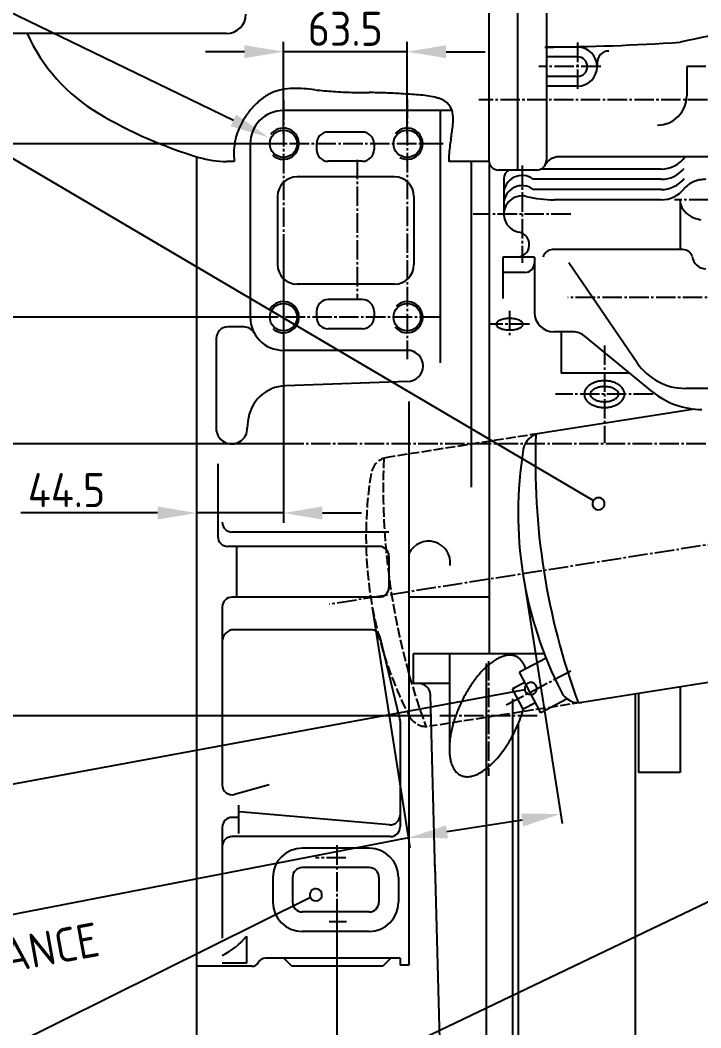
# Model space of a CAD drawing. Extents: x 332 to 10230, y 47 to 4650.
# Drawn here: x 682 to 1031, y 3440 to 3957 of the extents above; entities that cross this region are included whole.
import ezdxf

# ---------------------------------------------------------------- set-up
doc = ezdxf.new("R2010")
doc.units = 0
doc.linetypes.add('GEN3', pattern=[6.25, 5, -1.25])
doc.linetypes.add('GEN7', pattern=[13.75, 10, -1.25, 1.25, -1.25])
doc.layers.get('0').update_dxf_attribs({"linetype": 'CONTINUOUS'})
doc.layers.get('DEFPOINTS').update_dxf_attribs({"linetype": 'CONTINUOUS'})
for name, color, linetype in [('5', 3, 'CONTINUOUS'), ('6', 2, 'CONTINUOUS'), ('LV-0', 7, 'CONTINUOUS'), ('LV-3', 6, 'GEN3'), ('LV-4', 3, 'CONTINUOUS'), ('LV-7', 4, 'GEN7')]:
    doc.layers.add(name, color=color, linetype=linetype)
doc.styles.get("Standard").update_dxf_attribs({"font": 'geniso.shx'})
doc.dimstyles.new('GEN-ISO', dxfattribs={"dimtxt": 3.5, "dimasz": 4, "dimexe": 1, "dimexo": 1, "dimgap": 0.6, "dimtad": 1, "dimtxsty": 'STANDARD', "dimcen": 0, "dimclrd": 256, "dimclre": 256, "dimclrt": 2, "dimazin": 3, "dimtp": 0.1, "dimtm": 0.1, "dimtfac": 0.71, "dimtdec": 3, "dimtmove": 0, "dimatfit": 3, "dimtzin": 0})
doc.dimstyles.new('GEN-ISO$3', dxfattribs={"dimtxt": 3.5, "dimasz": 4, "dimexe": 1, "dimexo": 1, "dimgap": 0.6, "dimtad": 1, "dimtoh": 1, "dimtxsty": 'STANDARD', "dimcen": 0, "dimclrd": 256, "dimclre": 256, "dimclrt": 2, "dimazin": 3, "dimtp": 0.1, "dimtm": 0.1, "dimtfac": 0.71, "dimtdec": 3, "dimtofl": 0, "dimtmove": 0, "dimatfit": 3, "dimtzin": 0})

# ---------------------------------------------------------------- blocks, each defined once
blk = doc.blocks.new('*D90')
at = {"linetype": 'BYBLOCK'}
for p, q in [((844.104601, 3501.268215), (844.104601, 3170.189546)), ((772.104601, 3466.121217), (772.104601, 3170.189546)), ((792.104601, 3175.189546), (824.104601, 3175.189546))]:
    blk.add_line(p, q, dxfattribs=at)
for points in [[(792.104601, 3178.522879), (792.104601, 3171.856213), (772.104601, 3175.189546)], [(824.104601, 3178.522879), (824.104601, 3171.856213), (844.104601, 3175.189546)]]:
    blk.add_solid(points, dxfattribs=at)
at = {"layer": 'DEFPOINTS', "color": 0, "linetype": 'BYBLOCK'}
for p in [(844.104601, 3506.268215), (772.104601, 3471.121217), (844.104601, 3175.189546)]:
    blk.add_point(p, dxfattribs=at)
at = {"color": 2, "linetype": 'BYBLOCK', "insert": (808.104601, 3186.941268), "char_height": 17.5, "attachment_point": 5}
blk.add_mtext('72', dxfattribs=at)
blk = doc.blocks.new('*D91')
at = {"linetype": 'BYBLOCK'}
for p, q in [((920.643518, 3626.495217), (920.643518, 3118.343346)), ((772.104601, 3466.121217), (772.104601, 3118.343346)), ((900.643518, 3123.343346), (792.104601, 3123.343346))]:
    blk.add_line(p, q, dxfattribs=at)
for points in [[(792.104601, 3126.67668), (792.104601, 3120.010013), (772.104601, 3123.343346)], [(900.643518, 3126.67668), (900.643518, 3120.010013), (920.643518, 3123.343346)]]:
    blk.add_solid(points, dxfattribs=at)
at = {"layer": 'DEFPOINTS', "color": 0, "linetype": 'BYBLOCK'}
for p in [(920.643518, 3631.495217), (772.104601, 3471.121217), (772.104601, 3123.343346)]:
    blk.add_point(p, dxfattribs=at)
at = {"color": 2, "linetype": 'BYBLOCK', "insert": (846.263616, 3135.093346), "char_height": 17.5, "attachment_point": 5}
blk.add_mtext('148.5', dxfattribs=at)
blk = doc.blocks.new('*D92')
at = {"linetype": 'BYBLOCK'}
for p, q in [((934.088601, 3608.398217), (934.088601, 3068.348794)), ((772.104601, 3475.306139), (772.104601, 3068.348794)), ((914.088601, 3073.348794), (792.104601, 3073.348794))]:
    blk.add_line(p, q, dxfattribs=at)
for points in [[(792.104601, 3076.682127), (792.104601, 3070.01546), (772.104601, 3073.348794)], [(914.088601, 3076.682127), (914.088601, 3070.01546), (934.088601, 3073.348794)]]:
    blk.add_solid(points, dxfattribs=at)
at = {"layer": 'DEFPOINTS', "color": 0, "linetype": 'BYBLOCK'}
for p in [(934.088601, 3613.398217), (772.104601, 3480.306139), (772.104601, 3073.348794)]:
    blk.add_point(p, dxfattribs=at)
at = {"color": 2, "linetype": 'BYBLOCK', "insert": (857.380188, 3085.098794), "char_height": 17.5, "attachment_point": 5}
blk.add_mtext('ca. 163', dxfattribs=at)
blk = doc.blocks.new('*D93')
at = {"linetype": 'BYBLOCK'}
for p, q in [((1372.343572, 3517.653608), (1372.343572, 3018.354222)), ((772.104601, 3466.121217), (772.104601, 3018.354222)), ((1352.343572, 3023.354222), (792.104601, 3023.354222))]:
    blk.add_line(p, q, dxfattribs=at)
for points in [[(792.104601, 3026.687556), (792.104601, 3020.020889), (772.104601, 3023.354222)], [(1352.343572, 3026.687556), (1352.343572, 3020.020889), (1372.343572, 3023.354222)]]:
    blk.add_solid(points, dxfattribs=at)
at = {"layer": 'DEFPOINTS', "color": 0, "linetype": 'BYBLOCK'}
for p in [(1372.343572, 3522.653608), (772.104601, 3471.121217), (772.104601, 3023.354222)]:
    blk.add_point(p, dxfattribs=at)
at = {"color": 2, "linetype": 'BYBLOCK', "insert": (1070.44738, 3035.104222), "char_height": 17.5, "attachment_point": 5}
blk.add_mtext('ca. 615', dxfattribs=at)
blk = doc.blocks.new('*D94')
at = {"linetype": 'BYBLOCK'}
for p, q in [((1740.260601, 4007.154217), (1740.260601, 2966.508023)), ((772.104601, 3466.121217), (772.104601, 2966.508023)), ((792.104601, 2971.508023), (1720.260601, 2971.508023))]:
    blk.add_line(p, q, dxfattribs=at)
for points in [[(792.104601, 2974.841356), (792.104601, 2968.174689), (772.104601, 2971.508023)], [(1720.260601, 2974.841356), (1720.260601, 2968.174689), (1740.260601, 2971.508023)]]:
    blk.add_solid(points, dxfattribs=at)
at = {"layer": 'DEFPOINTS', "color": 0, "linetype": 'BYBLOCK'}
for p in [(1740.260601, 4012.154217), (772.104601, 3471.121217), (1740.260601, 2971.508023)]:
    blk.add_point(p, dxfattribs=at)
at = {"color": 2, "linetype": 'BYBLOCK', "insert": (1255.723187, 2983.259745), "char_height": 17.5, "attachment_point": 5}
blk.add_mtext('968.2', dxfattribs=at)
blk = doc.blocks.new('*D95')
at = {"linetype": 'BYBLOCK'}
for p, q in [((1794.604601, 3764.779217), (1794.604601, 2918.365117)), ((772.104601, 3466.121217), (772.104601, 2918.365117)), ((1774.604601, 2923.365117), (792.104601, 2923.365117))]:
    blk.add_line(p, q, dxfattribs=at)
for points in [[(792.104601, 2926.69845), (792.104601, 2920.031783), (772.104601, 2923.365117)], [(1774.604601, 2926.69845), (1774.604601, 2920.031783), (1794.604601, 2923.365117)]]:
    blk.add_solid(points, dxfattribs=at)
at = {"layer": 'DEFPOINTS', "color": 0, "linetype": 'BYBLOCK'}
for p in [(1794.604601, 3769.779217), (772.104601, 3471.121217), (772.104601, 2923.365117)]:
    blk.add_point(p, dxfattribs=at)
at = {"color": 2, "linetype": 'BYBLOCK', "insert": (1272.398, 2935.115117), "char_height": 17.5, "attachment_point": 5}
blk.add_mtext('1022.5', dxfattribs=at)
blk = doc.blocks.new('*D96')
at = {"linetype": 'BYBLOCK'}
for p, q in [((1901.604476, 3771.904096), (1901.604476, 2868.370564)), ((772.104601, 3466.121217), (772.104601, 2868.370564)), ((792.104601, 2873.370564), (1881.604476, 2873.370564))]:
    blk.add_line(p, q, dxfattribs=at)
for points in [[(792.104601, 2876.703897), (792.104601, 2870.03723), (772.104601, 2873.370564)], [(1881.604476, 2876.703897), (1881.604476, 2870.03723), (1901.604476, 2873.370564)]]:
    blk.add_solid(points, dxfattribs=at)
at = {"layer": 'DEFPOINTS', "color": 0, "linetype": 'BYBLOCK'}
for p in [(1901.604476, 3776.904096), (772.104601, 3471.121217), (1901.604476, 2873.370564)]:
    blk.add_point(p, dxfattribs=at)
at = {"color": 2, "linetype": 'BYBLOCK', "insert": (1335.391787, 2885.120564), "char_height": 17.5, "attachment_point": 5}
blk.add_mtext('1129.5', dxfattribs=at)
blk = doc.blocks.new('*D97')
at = {"linetype": 'BYBLOCK'}
for p, q in [((1936.604601, 3637.716217), (1936.604601, 2818.375992)), ((772.104601, 3466.121217), (772.104601, 2818.375992)), ((792.104601, 2823.375992), (1916.604601, 2823.375992))]:
    blk.add_line(p, q, dxfattribs=at)
for points in [[(792.104601, 2826.709326), (792.104601, 2820.042659), (772.104601, 2823.375992)], [(1916.604601, 2826.709326), (1916.604601, 2820.042659), (1936.604601, 2823.375992)]]:
    blk.add_solid(points, dxfattribs=at)
at = {"layer": 'DEFPOINTS', "color": 0, "linetype": 'BYBLOCK'}
for p in [(1936.604601, 3642.716217), (772.104601, 3471.121217), (1936.604601, 2823.375992)]:
    blk.add_point(p, dxfattribs=at)
at = {"color": 2, "linetype": 'BYBLOCK', "insert": (1346.508329, 2835.125992), "char_height": 17.5, "attachment_point": 5}
blk.add_mtext('1164.5', dxfattribs=at)
blk = doc.blocks.new('*D98')
at = {"linetype": 'BYBLOCK'}
for p, q in [((2010.604907, 3771.835106), (2010.604907, 2768.38144)), ((772.104601, 3466.121217), (772.104601, 2768.38144)), ((792.104601, 2773.38144), (1990.604907, 2773.38144))]:
    blk.add_line(p, q, dxfattribs=at)
for points in [[(792.104601, 2776.714773), (792.104601, 2770.048106), (772.104601, 2773.38144)], [(1990.604907, 2776.714773), (1990.604907, 2770.048106), (2010.604907, 2773.38144)]]:
    blk.add_solid(points, dxfattribs=at)
at = {"layer": 'DEFPOINTS', "color": 0, "linetype": 'BYBLOCK'}
for p in [(2010.604907, 3776.835106), (772.104601, 3471.121217), (2010.604907, 2773.38144)]:
    blk.add_point(p, dxfattribs=at)
at = {"color": 2, "linetype": 'BYBLOCK', "insert": (1374.299714, 2785.13144), "char_height": 17.5, "attachment_point": 5}
blk.add_mtext('1238.5', dxfattribs=at)
blk = doc.blocks.new('*D100')
at = {"linetype": 'BYBLOCK'}
for p, q in [((618.616273, 3988.468345), (566.616273, 3988.468345)), ((790.954223, 3905.090064), (618.616273, 3988.468345))]:
    blk.add_line(p, q, dxfattribs=at)
blk.add_solid([(792.405936, 3908.09067), (789.502509, 3902.089458), (808.95786, 3896.379781)], dxfattribs=at)
at = {"layer": 'DEFPOINTS', "color": 0, "linetype": 'BYBLOCK'}
for p in [(808.95786, 3896.379781), (823.180468, 3889.498786)]:
    blk.add_point(p, dxfattribs=at)
at = {"color": 2, "linetype": 'BYBLOCK', "insert": (591.116273, 4000.218345), "char_height": 17.5, "attachment_point": 5}
blk.add_mtext('M15.8', dxfattribs=at)
blk = doc.blocks.new('*D101')
at = {"linetype": 'BYBLOCK'}
for p, q in [((-2306.82446, 1966.130795), (-2306.82446, 2013.348285)), ((-2243.32446, 1966.130795), (-2243.32446, 2013.348285)), ((-2326.82446, 2008.348285), (-2346.82446, 2008.348285)), ((-2243.32446, 2008.348285), (-2306.82446, 2008.348285)), ((-2223.32446, 2008.348285), (-2203.32446, 2008.348285))]:
    blk.add_line(p, q, dxfattribs=at)
for points in [[(-2326.82446, 2011.681619), (-2326.82446, 2005.014952), (-2306.82446, 2008.348285)], [(-2223.32446, 2011.681619), (-2223.32446, 2005.014952), (-2243.32446, 2008.348285)]]:
    blk.add_solid(points, dxfattribs=at)
at = {"layer": 'DEFPOINTS', "color": 0, "linetype": 'BYBLOCK'}
for p in [(-2306.82446, 2008.348285), (-2306.82446, 1961.130795), (-2243.32446, 1961.130795)]:
    blk.add_point(p, dxfattribs=at)
at = {"color": 2, "linetype": 'BYBLOCK', "insert": (-2275.07446, 2020.098285), "char_height": 17.5, "attachment_point": 5}
blk.add_mtext('63.5', dxfattribs=at)
blk = doc.blocks.new('*D102')
at = {"linetype": 'BYBLOCK'}
for p, q in [((772.104601, 3847.32645), (772.104601, 3698.676977)), ((816.604601, 3836.764974), (816.604601, 3698.676977)), ((752.104601, 3703.676977), (681.864609, 3703.676977)), ((816.604601, 3703.676977), (772.104601, 3703.676977)), ((836.604601, 3703.676977), (856.604601, 3703.676977))]:
    blk.add_line(p, q, dxfattribs=at)
for points in [[(752.104601, 3707.010311), (752.104601, 3700.343644), (772.104601, 3703.676977)], [(836.604601, 3707.010311), (836.604601, 3700.343644), (816.604601, 3703.676977)]]:
    blk.add_solid(points, dxfattribs=at)
at = {"layer": 'DEFPOINTS', "color": 0, "linetype": 'BYBLOCK'}
for p in [(772.104601, 3852.32645), (816.604601, 3841.764974), (772.104601, 3703.676977)]:
    blk.add_point(p, dxfattribs=at)
at = {"color": 2, "linetype": 'BYBLOCK', "insert": (705.352046, 3715.426977), "char_height": 17.5, "attachment_point": 5}
blk.add_mtext('44.5', dxfattribs=at)
blk = doc.blocks.new('*D103')
at = {"linetype": 'BYBLOCK'}
for p, q in [((599.903631, 3824.121217), (599.903631, 3844.121217)), ((811.604601, 3804.121217), (594.903631, 3804.121217)), ((599.903631, 3804.121217), (599.903631, 3739.121217)), ((821.123172, 3739.121217), (594.903631, 3739.121217)), ((599.903631, 3719.121217), (599.903631, 3699.121217))]:
    blk.add_line(p, q, dxfattribs=at)
for points in [[(596.570297, 3824.121217), (603.236964, 3824.121217), (599.903631, 3804.121217)], [(596.570297, 3719.121217), (603.236964, 3719.121217), (599.903631, 3739.121217)]]:
    blk.add_solid(points, dxfattribs=at)
at = {"layer": 'DEFPOINTS', "color": 0, "linetype": 'BYBLOCK'}
for p in [(816.604601, 3804.121217), (599.903631, 3739.121217), (826.123172, 3739.121217)]:
    blk.add_point(p, dxfattribs=at)
at = {"color": 2, "linetype": 'BYBLOCK', "insert": (588.153631, 3771.621217), "char_height": 17.5, "attachment_point": 5, "rotation": 90}
blk.add_mtext('65', dxfattribs=at)
blk = doc.blocks.new('*D104')
at = {"linetype": 'BYBLOCK'}
for p, q in [((811.604601, 3893.121217), (539.668732, 3893.121217)), ((544.668732, 3824.121217), (544.668732, 3873.121217)), ((811.604601, 3804.121217), (539.668732, 3804.121217))]:
    blk.add_line(p, q, dxfattribs=at)
for points in [[(541.335399, 3873.121217), (548.002066, 3873.121217), (544.668732, 3893.121217)], [(541.335399, 3824.121217), (548.002066, 3824.121217), (544.668732, 3804.121217)]]:
    blk.add_solid(points, dxfattribs=at)
at = {"layer": 'DEFPOINTS', "color": 0, "linetype": 'BYBLOCK'}
for p in [(544.668732, 3893.121217), (816.604601, 3893.121217), (816.604601, 3804.121217)]:
    blk.add_point(p, dxfattribs=at)
at = {"color": 2, "linetype": 'BYBLOCK', "insert": (532.918732, 3848.621217), "char_height": 17.5, "attachment_point": 5, "rotation": 90}
blk.add_mtext('89', dxfattribs=at)
blk = doc.blocks.new('*D105')
at = {"linetype": 'BYBLOCK'}
for p, q in [((824.182065, 3739.121217), (594.903631, 3739.121217)), ((599.903631, 3619.554217), (599.903631, 3719.121217)), ((891.829601, 3599.554217), (594.903631, 3599.554217))]:
    blk.add_line(p, q, dxfattribs=at)
for points in [[(596.570297, 3719.121217), (603.236964, 3719.121217), (599.903631, 3739.121217)], [(596.570297, 3619.554217), (603.236964, 3619.554217), (599.903631, 3599.554217)]]:
    blk.add_solid(points, dxfattribs=at)
at = {"layer": 'DEFPOINTS', "color": 0, "linetype": 'BYBLOCK'}
for p in [(599.903631, 3739.121217), (829.182065, 3739.121217), (896.829601, 3599.554217)]:
    blk.add_point(p, dxfattribs=at)
at = {"color": 2, "linetype": 'BYBLOCK', "insert": (588.153631, 3669.337717), "char_height": 17.5, "attachment_point": 5, "rotation": 90}
blk.add_mtext('ca. 138', dxfattribs=at)

msp = doc.modelspace()

# ---------------------------------------------------------------- linework, layer by layer
at = {"layer": '5'}
for p, q in [((940.265583, 3667.50749), (959.627345, 3544.334042)), ((862.194593, 3655.235431), (881.556354, 3532.061982)), ((772.104601, 3592.259363), (772.104601, 2205.608073)), ((939.093527, 3546.167706), (900.537329, 3540.107017)), ((880.779933, 3537.001332), (419.177022, 3447.479707))]:
    msp.add_line(p, q, dxfattribs=at)
for points in [[(975.609201, 3709.999089, 1), (980.993063, 3706.824735, 1), (975.609201, 3709.999089), (445.122688, 4022.776787), (364.622688, 4022.776787)], [(1284.401526, 3623.790963, 1), (1290.038606, 3626.490191, 1), (1284.401526, 3623.790963), (444.215093, 3221.480806), (357.679559, 3221.480806)], [(940.471569, 3613.021147, 1), (946.617829, 3614.155163, 1), (940.471569, 3613.021147), (447.141437, 3521.999271), (360.605903, 3521.999271)], [(830.495335, 3506.364041, 1), (836.093561, 3509.142955, 1), (830.495335, 3506.364041), (444.725188, 3314.870847), (352.704027, 3314.870847)]]:
    msp.add_lwpolyline(points, format="xyb", dxfattribs=at)
for points in [[(938.575913, 3549.460605), (939.611141, 3542.874806), (958.850923, 3549.273391)], [(900.019715, 3543.399917), (901.054943, 3536.814118), (880.779933, 3537.001332)]]:
    msp.add_solid(points, dxfattribs=at)
at = {"layer": 'DEFPOINTS', "color": 0, "linetype": 'BYBLOCK'}
for p in [(939.489162, 3672.446839), (861.418171, 3660.17478), (958.850923, 3549.273391), (772.104601, 3497.259363)]:
    msp.add_point(p, dxfattribs=at)
at = {"layer": 'LV-0'}
for p, q in [((936.777601, 4025.948217), (936.777601, 3879.636217)), ((921.998601, 4020.948217), (921.998601, 3884.035217)), ((951.556601, 3963.577217), (951.556601, 3884.636217)), ((787.362601, 3949.590217), (672.604601, 3949.590217)), ((967.556601, 3942.684217), (951.556601, 3942.684217)), ((967.556601, 3937.684217), (951.556601, 3937.684217)), ((977.556601, 3934.684217), (977.556601, 3932.684217)), ((1033.401601, 3932.684217), (1023.616601, 3932.684217)), ((1023.616601, 3932.684217), (1023.616601, 3917.687217)), ((967.556601, 3927.684217), (951.556601, 3927.684217)), ((967.556601, 3922.684217), (951.556601, 3922.684217)), ((903.086601, 3910.121217), (816.604601, 3910.121217)), ((897.104601, 3910.121217), (897.104601, 3780.719217)), ((857.104601, 3899.121217), (839.604601, 3899.121217)), ((799.604601, 3893.121217), (799.604601, 3804.121217)), ((833.604601, 3893.121217), (833.604601, 3890.121217)), ((863.104601, 3893.121217), (863.104601, 3890.121217)), ((772.104601, 3886.479217), (772.104601, 3471.121217)), ((791.428601, 3884.035217), (787.584601, 3884.035217)), ((857.104601, 3884.121217), (839.604601, 3884.121217)), ((921.998601, 3884.035217), (901.527601, 3884.035217)), ((912.984601, 3884.035217), (912.984601, 3716.982217)), ((922.142601, 3882.992217), (922.142601, 3631.495217)), ((1120.327601, 3886.415217), (957.971601, 3886.415217)), ((946.556601, 3879.636217), (926.998601, 3879.636217)), ((1010.458601, 3880.105217), (948.670601, 3880.105217)), ((873.604601, 3876.121217), (823.604601, 3876.121217)), ((929.678601, 3875.105217), (929.678601, 3857.013217)), ((1010.458601, 3874.864217), (944.777601, 3874.864217)), ((1010.458601, 3869.623217), (944.777601, 3869.623217)), ((813.604601, 3866.121217), (813.604601, 3831.121217)), ((883.604601, 3866.121217), (883.604601, 3831.121217)), ((1010.458601, 3864.383217), (955.472601, 3864.383217)), ((1020.096601, 3864.383217), (1020.096601, 3838.833217)), ((1021.593601, 3838.833217), (954.748601, 3838.833217)), ((945.413601, 3834.903217), (929.199601, 3834.903217)), ((929.199601, 3834.903217), (929.199601, 3813.775217)), ((945.413601, 3834.903217), (945.413601, 3806.579217)), ((998.124601, 3780.671217), (963.101601, 3831.955217)), ((940.413601, 3827.041217), (929.199601, 3827.041217)), ((873.604601, 3821.121217), (823.604601, 3821.121217)), ((857.104601, 3813.121217), (839.604601, 3813.121217)), ((833.604601, 3807.121217), (833.604601, 3804.121217)), ((863.104601, 3807.121217), (863.104601, 3804.121217)), ((796.405601, 3799.121217), (788.104601, 3799.121217)), ((857.104601, 3798.121217), (839.604601, 3798.121217)), ((965.125601, 3796.579217), (955.413601, 3796.579217)), ((959.170601, 3796.579217), (959.170601, 3775.451217)), ((782.104601, 3793.121217), (782.104601, 3747.121217)), ((1005.913601, 3765.916217), (971.486601, 3794.295217)), ((880.286601, 3787.121217), (816.604601, 3787.121217)), ((994.345601, 3775.451217), (959.170601, 3775.451217)), ((880.286601, 3771.121217), (817.642601, 3768.933217)), ((975.920601, 3767.182217), (975.398601, 3766.834217)), ((976.523601, 3767.507217), (975.920601, 3767.182217)), ((977.199601, 3767.799217), (976.523601, 3767.507217)), ((1203.276601, 3767.590217), (1022.898601, 3767.590217)), ((881.048601, 3760.929217), (881.048601, 3519.454217)), ((985.362601, 3761.485217), (986.037601, 3761.777217)), ((986.037601, 3761.777217), (986.640601, 3762.102217)), ((986.640601, 3762.102217), (987.163601, 3762.450217)), ((1027.488601, 3756.968217), (947.980601, 3744.470217)), ((798.416601, 3750.689217), (798.104601, 3747.121217)), ((783.008601, 3728.822217), (783.008601, 3691.519217)), ((870.730601, 3693.889217), (790.242601, 3693.889217)), ((865.730601, 3686.519217), (788.008601, 3686.519217)), ((792.608601, 3686.519217), (792.608601, 3660.478217)), ((870.730601, 3681.519217), (870.730601, 3665.478217)), ((865.730601, 3660.478217), (790.242601, 3660.478217)), ((922.142601, 3660.479217), (881.048601, 3660.479217)), ((785.242601, 3655.478217), (785.242601, 3564.118217)), ((861.373601, 3643.780217), (791.242601, 3643.780217)), ((876.368601, 3598.064217), (866.233601, 3639.956217)), ((950.433601, 3631.495217), (883.210601, 3631.495217)), ((883.210601, 3631.495217), (883.210601, 3616.177217)), ((901.754601, 3631.495217), (901.754601, 3582.593217)), ((1128.662601, 3631.495217), (969.667601, 3606.502217)), ((951.357601, 3629.133217), (937.687601, 3621.938217)), ((948.644601, 3601.121217), (937.687601, 3621.938217)), ((901.754601, 3616.177217), (883.211601, 3616.177217)), ((940.426601, 3616.734217), (934.088601, 3613.398217)), ((1020.110601, 3614.431217), (1020.110601, 3570.544217)), ((894.510601, 3519.163217), (892.071601, 3610.338217)), ((939.566601, 3602.989217), (934.088601, 3613.398217)), ((998.729601, 3611.071217), (998.729601, 3570.544217)), ((945.904601, 3606.325217), (939.566601, 3602.989217)), ((962.249601, 3608.282217), (948.644601, 3601.121217)), ((876.509601, 3596.888217), (876.509601, 3542.646217)), ((1020.110601, 3570.544217), (998.729601, 3570.544217)), ((809.314601, 3564.177217), (791.568601, 3559.297217)), ((793.591601, 3553.859217), (793.591601, 3539.165217)), ((793.591601, 3547.472217), (790.242601, 3547.472217)), ((871.075601, 3543.725217), (794.082601, 3550.420217)), ((785.242601, 3542.472217), (785.242601, 3485.515217)), ((871.509601, 3537.646217), (790.242601, 3537.646217)), ((860.643601, 3531.750217), (826.279601, 3531.750217)), ((860.643601, 3521.750217), (826.279601, 3521.750217)), ((881.048601, 3520.867217), (881.048601, 3471.778217)), ((898.231601, 3380.100217), (894.403601, 3523.162217)), ((811.279601, 3516.750217), (811.279601, 3504.004217)), ((821.279601, 3516.750217), (821.279601, 3504.004217)), ((865.643601, 3516.750217), (865.643601, 3504.004217)), ((875.643601, 3516.750217), (875.643601, 3504.004217)), ((860.643601, 3499.004217), (826.279601, 3499.004217)), ((797.688601, 3486.520217), (797.688601, 3472.735217)), ((860.643601, 3489.004217), (826.279601, 3489.004217)), ((876.509601, 3475.288217), (807.411601, 3475.288217)), ((821.002601, 3471.121217), (816.834601, 3475.288217)), ((871.722601, 3475.288217), (867.555601, 3471.121217)), ((876.509601, 3475.288217), (876.509601, 3471.778217)), ((800.389601, 3471.121217), (772.104601, 3471.121217)), ((797.688601, 3472.735217), (785.242601, 3472.735217)), ((867.555601, 3471.121217), (821.002601, 3471.121217)), ((881.048601, 3471.778217), (876.509601, 3471.778217))]:
    msp.add_line(p, q, dxfattribs=at)
for centre in [(816.604601, 3893.121217), (880.104601, 3893.121217), (816.604601, 3804.121217), (880.104601, 3804.121217)]:
    msp.add_circle(centre, 7, dxfattribs=at)
for centre, radius, start, end in [((787.362601, 3959.590217), 10, 270, 0), ((1094.583601, 3632.840217), 321.084, 92.618, 103.401), ((768.604601, 3987.453217), 91.64, 204.405, 239.376), ((942.303601, 5140.605217), 1197.957, 270.406, 273.727), ((967.556601, 3932.684217), 10, 270, 90), ((983.556601, 3934.684217), 6, 90, 180), ((967.556601, 3932.684217), 5, 270, 90), ((1008.616601, 3917.687217), 15, 270, 0), ((839.176601, 4106.669217), 230.179, 239.376, 253.361), ((816.604601, 3893.121217), 17, 90, 180), ((839.604601, 3893.121217), 6, 90, 180), ((857.104601, 3893.121217), 6, 0, 90), ((839.604601, 3890.121217), 6, 180, 270), ((857.104601, 3890.121217), 6, 270, 0), ((787.584601, 3934.035217), 50, 253.361, 270), ((926.998601, 3884.636217), 5, 180, 270), ((946.556601, 3884.636217), 5, 270, 0), ((957.971601, 3878.415217), 8, 90, 151.412), ((1010.458601, 3895.105217), 15, 270, 324.598), ((934.678601, 3875.105217), 5, 115.018, 180), ((1010.458601, 3889.864217), 15, 270, 321.257), ((823.604601, 3866.121217), 10, 90, 180), ((873.604601, 3866.121217), 10, 0, 90), ((939.026601, 3867.494217), 9.348, 52.035, 180), ((1010.458601, 3884.623217), 15, 270, 321.257), ((1032.383144, 3861.027432), 13.658178, 113.369042, 126.41836), ((1033.158158, 3859.219733), 15.625001, 101.441752, 113.34855), ((1033.354976, 3858.235479), 16.628738, 89.984064, 101.433685), ((939.026601, 3862.253217), 9.348, 52.035, 180), ((1010.458601, 3879.383217), 15, 270, 321.257), ((1031.086577, 3862.774948), 11.482205, 126.388955, 141.036698), ((939.026601, 3857.013217), 9.348, 76.282, 260.052), ((955.472601, 3924.383217), 60, 256.282, 270), ((1028.700546, 3864.416084), 8.604008, 180.218869, 208.041715), ((1029.935581, 3865.020587), 9.978353, 207.771437, 220.363821), ((1031.078251, 3865.998579), 11.482395, 220.389478, 231.839099), ((1032.061061, 3867.224438), 13.053521, 231.77177, 242.306767), ((1032.893342, 3868.812892), 14.846807, 242.311678, 251.931715), ((1033.252141, 3869.931577), 16.02161, 251.952652, 261.115092), ((936.288601, 3841.403217), 6.5, 270, 80.052), ((954.748601, 3833.833217), 5, 90, 167.651), ((1021.593601, 3833.833217), 5, 15.742, 90), ((823.604601, 3831.121217), 10, 180, 270), ((873.604601, 3831.121217), 10, 270, 0), ((940.413601, 3832.041217), 5, 270, 0), ((1033.362601, 3835.972217), 7, 186.415, 270), ((839.604601, 3807.121217), 6, 90, 180), ((857.104601, 3807.121217), 6, 0, 90), ((955.413601, 3806.579217), 10, 180, 270), ((816.604601, 3804.121217), 17, 180, 270), ((839.604601, 3804.121217), 6, 180, 270), ((857.104601, 3804.121217), 6, 270, 0), ((927.117606, 3800.518087), 1.357035, 180.374506, 205.4837), ((927.114861, 3800.502092), 1.354279, 154.589375, 179.698569), ((927.741289, 3800.190119), 2.054013, 135.248337, 154.227035), ((927.742789, 3800.830306), 2.055765, 205.841983, 224.82068), ((928.790982, 3799.163355), 3.52236, 122.130803, 135.408548), ((930.066129, 3797.165066), 5.8928, 112.90526, 122.296508), ((931.250434, 3794.381566), 8.917765, 105.851434, 112.953837), ((932.032826, 3791.662144), 11.747486, 99.942041, 105.89946), ((932.474722, 3789.302895), 14.147627, 94.784874, 100.055156), ((932.631973, 3787.460072), 15.997146, 89.983427, 94.795565), ((932.641728, 3787.448172), 16.009045, 85.206212, 90.018351), ((932.79948, 3789.302895), 14.147627, 79.944844, 85.215126), ((933.250984, 3791.662644), 11.745338, 74.146289, 80.103708), ((934.024268, 3794.37451), 8.925379, 67.063378, 74.16578), ((935.209073, 3797.166066), 5.8928, 57.703492, 67.09474), ((936.489016, 3799.160559), 3.523029, 44.690334, 57.96808), ((937.535413, 3800.189128), 2.055765, 25.841983, 44.82068), ((937.536913, 3800.829314), 2.054013, 315.248337, 334.227035), ((938.15835, 3800.500847), 1.359277, 0.352812, 25.462006), ((938.165586, 3800.516842), 1.352037, 334.567686, 359.67688), ((788.104601, 3793.121217), 6, 90, 180), ((796.405601, 3793.121217), 6, 28.572, 90), ((928.792982, 3801.854078), 3.52236, 224.591452, 237.869197), ((930.068629, 3803.858455), 5.898213, 237.730981, 247.122229), ((931.245877, 3806.644424), 8.922703, 247.112274, 254.214676), ((932.027217, 3809.356789), 11.745338, 254.146289, 260.103708), ((932.478722, 3811.716538), 14.147627, 259.944844, 265.215126), ((932.648373, 3813.570761), 16.009546, 265.163625, 269.975763), ((932.634329, 3813.558862), 15.997647, 270.026045, 274.838184), ((932.80348, 3811.716538), 14.147627, 274.784874, 280.055156), ((933.244875, 3809.347681), 11.738108, 279.952543, 285.909962), ((934.027268, 3806.645924), 8.925379, 285.83422, 292.936622), ((935.212073, 3803.854368), 5.8928, 292.90526, 302.296508), ((936.48722, 3801.856078), 3.52236, 302.130803, 315.408548), ((965.125601, 3786.579217), 10, 50.5, 90), ((880.286601, 3779.121217), 8, 270, 90), ((1022.898601, 3797.590217), 30, 214.33, 270), ((818.340601, 3748.946217), 20, 92, 175), ((978.648753, 3762.452515), 8.456288, 123.498488, 134.719486), ((979.849351, 3760.645057), 10.626157, 113.897948, 123.517985), ((980.728015, 3758.640665), 12.814667, 105.383311, 113.859219), ((981.175622, 3756.973379), 14.540961, 97.551846, 105.341072), ((981.277579, 3756.221324), 15.299893, 89.99992, 97.560219), ((981.28519, 3756.221824), 15.299395, 82.468121, 90.028421), ((981.387424, 3756.967534), 14.546718, 74.6931, 82.482326), ((981.828186, 3758.642665), 12.814667, 66.140781, 74.616689), ((982.713293, 3760.641615), 10.628525, 56.525648, 66.145685), ((983.908949, 3762.450425), 8.460257, 45.302362, 56.52336), ((975.618874, 3764.640154), 4.656274, 163.27388, 179.974623), ((975.6335, 3764.649092), 4.670904, 180.084334, 196.785077), ((976.248641, 3764.445251), 5.315491, 147.883181, 163.215535), ((977.334656, 3763.776572), 6.590819, 134.701319, 147.979064), ((975.751268, 3764.62016), 1.788803, 157.586244, 179.293494), ((975.932446, 3764.694374), 1.970535, 181.516709, 212.720542), ((976.552068, 3764.296873), 2.652381, 143.078375, 157.726117), ((977.49087, 3765.626037), 3.78572, 211.834069, 228.07881), ((978.086826, 3763.113214), 4.59047, 125.846098, 142.774793), ((980.93956, 3757.987601), 10.500243, 102.160913, 110.865683), ((981.229024, 3756.658246), 11.860745, 92.326254, 102.175061), ((981.279116, 3756.069364), 12.451202, 83.055329, 92.446577), ((981.419227, 3757.166416), 11.34526, 72.781552, 83.08784), ((982.242397, 3759.726128), 8.656642, 59.46446, 72.970607), ((983.593938, 3762.045704), 5.972095, 47.876574, 59.326195), ((985.074335, 3763.655394), 3.785283, 31.909529, 48.154271), ((986.010134, 3764.98756), 2.652381, 323.078375, 337.726117), ((986.627465, 3764.59235), 1.971766, 1.44918, 32.653013), ((986.810434, 3764.661666), 1.788273, 337.669594, 359.376844), ((985.228841, 3763.771481), 6.592853, 32.103114, 45.380859), ((986.311561, 3764.449251), 5.315491, 16.784465, 32.116819), ((986.928202, 3764.638748), 4.6704, 0.042553, 16.743297), ((986.942327, 3764.644279), 4.656274, 343.27388, 359.974623), ((1031.356601, 3796.781217), 40, 230.5, 270), ((976.250641, 3764.835183), 5.315491, 196.784465, 212.116819), ((977.33336, 3765.512953), 6.592853, 212.103114, 225.380859), ((978.653253, 3766.834008), 8.460257, 225.302362, 236.52336), ((979.848909, 3768.642819), 10.628525, 236.525648, 246.145685), ((978.967263, 3767.238729), 5.972095, 227.876574, 239.326195), ((980.734015, 3770.641769), 12.814667, 246.140781, 254.616689), ((980.318805, 3769.558305), 8.656642, 239.46446, 252.970607), ((981.142475, 3772.123562), 11.350704, 252.787426, 263.093713), ((981.282586, 3773.208982), 12.445099, 263.054226, 272.445474), ((981.332677, 3772.631991), 11.866524, 272.322704, 282.171511), ((981.622641, 3771.296832), 10.500243, 282.160913, 290.865683), ((981.833686, 3770.637021), 12.808294, 285.393474, 293.869383), ((982.712351, 3768.645319), 10.631387, 293.882512, 303.502549), ((984.475376, 3766.171219), 4.59047, 305.846098, 322.774793), ((983.912949, 3766.826829), 8.45232, 303.520356, 314.741354), ((985.227045, 3765.512157), 6.593522, 314.671973, 327.949718), ((986.313061, 3764.835468), 5.313941, 327.919969, 343.252323), ((981.174277, 3772.309555), 14.539502, 254.68736, 262.476586), ((981.276512, 3773.070177), 15.306962, 262.469979, 270.030278), ((981.284622, 3773.06311), 15.299893, 269.99992, 277.560219), ((981.38658, 3772.311055), 14.540961, 277.551846, 285.341072), ((790.104601, 3747.121217), 8, 180, 2.489), ((949.532601, 3734.592217), 10, 98.933, 170.754), ((1302.284601, 3729.475217), 356.41, 177.663, 200.204), ((1138.815601, 3703.779217), 201.774, 170.754, 207.112), ((790.242601, 3698.889217), 5, 180, 270), ((788.008601, 3691.519217), 5, 180, 270), ((865.730601, 3681.519217), 5, 0, 90), ((891.118601, 3678.056217), 11.142, 352.969, 154.662), ((865.730601, 3665.478217), 5, 270, 0), ((790.242601, 3655.478217), 5, 90, 180), ((791.242601, 3637.780217), 6, 90, 180), ((861.373601, 3638.780217), 5, 13.601, 90), ((936.33897, 3610.433376), 20.956606, 115.304229, 121.261648), ((934.324448, 3614.726348), 16.21449, 108.250208, 115.352611), ((933.264051, 3617.914965), 12.854188, 99.965348, 108.212379), ((932.795267, 3620.52031), 10.207033, 90.284407, 99.904444), ((932.769847, 3622.34378), 8.383475, 79.18019, 90.172543), ((932.939873, 3623.263367), 7.448321, 67.230144, 79.136942), ((933.003932, 3623.443106), 7.257804, 55.011919, 67.14727), ((932.626976, 3622.904179), 7.91548, 43.563703, 55.013324), ((947.373878, 3595.632106), 39.460639, 130.891906, 134.787644), ((942.205726, 3601.647062), 31.530425, 126.364734, 130.947785), ((939.366259, 3605.509776), 26.736353, 121.331636, 126.372852), ((931.634193, 3621.961816), 9.284299, 33.249133, 43.55542), ((929.771005, 3620.710577), 11.52853, 24.439042, 33.372656), ((926.831169, 3619.348137), 14.768657, 16.972184, 24.532483), ((962.083071, 3582.589716), 59.140768, 141.614408, 144.593621), ((957.187516, 3586.454381), 52.903625, 138.394594, 141.602948), ((950.718877, 3592.227372), 44.233552, 134.755844, 138.422461), ((886.073601, 3610.177217), 6, 1.533, 90), ((968.911133, 3577.934078), 67.405667, 147.421252, 150.171318), ((967.675226, 3578.713687), 65.944441, 144.663762, 147.413828), ((975.596484, 3574.35018), 74.993593, 152.842408, 155.363321), ((969.686121, 3577.421745), 68.332846, 150.121871, 152.871936), ((968.114601, 3616.381217), 10, 207.112, 278.933), ((975.565731, 3574.511388), 74.898557, 155.465609, 157.986522), ((968.119269, 3577.420347), 66.90108, 160.703539, 163.453605), ((969.23043, 3577.081003), 68.061971, 157.992963, 160.743028), ((869.853205, 3623.818181), 72.974108, 335.819628, 339.715366), ((875.188412, 3621.784644), 67.26481, 339.76459, 343.889441), ((871.509601, 3596.888217), 5, 0, 13.601), ((959.90215, 3579.714787), 58.367748, 166.393219, 169.372432), ((961.782301, 3579.270061), 60.299755, 163.423579, 166.402792), ((869.639207, 3623.992703), 73.240851, 331.867914, 335.763652), ((950.299301, 3581.524241), 48.595912, 169.381177, 172.818666), ((874.026101, 3621.616273), 68.251717, 327.765931, 331.890781), ((938.209353, 3582.578578), 36.454603, 176.452542, 180.577393), ((945.146666, 3582.155257), 43.404817, 172.794819, 176.461436), ((878.696936, 3618.588717), 62.685972, 323.4756, 327.829556), ((931.044302, 3582.470656), 29.28885, 180.507529, 185.319668), ((925.620761, 3581.933309), 23.838872, 185.242269, 190.741608), ((892.981246, 3606.851398), 44.182848, 313.301687, 318.801026), ((885.631424, 3613.380728), 54.013811, 318.724979, 323.537117), ((920.651106, 3580.957767), 18.774503, 190.643331, 197.058782), ((915.992804, 3579.44912), 13.878787, 196.746071, 208.652869), ((912.487342, 3577.531882), 9.883282, 208.643711, 223.519687), ((899.439143, 3599.97697), 34.750886, 306.910975, 313.326426), ((910.889295, 3576.037193), 7.695247, 223.643026, 241.255373), ((910.708247, 3575.791844), 7.393177, 241.571167, 259.639109), ((910.934008, 3577.230597), 8.849149, 259.876578, 275.89327), ((910.591674, 3580.454028), 12.090697, 275.93856, 288.987877), ((908.779187, 3585.775353), 17.712209, 288.93119, 299.008747), ((905.241493, 3592.219626), 25.06362, 298.937352, 306.955489), ((790.242601, 3564.118217), 5, 180, 285.376), ((790.242601, 3542.472217), 5, 90, 180), ((871.509601, 3548.706217), 5, 265.03, 0), ((871.509601, 3542.646217), 5, 270, 0), ((790.242601, 3532.646217), 5, 90, 180), ((826.279601, 3516.750217), 15, 90, 180), ((860.643601, 3516.750217), 15, 0, 90), ((826.279601, 3516.750217), 5, 90, 180), ((860.643601, 3516.750217), 5, 0, 90), ((826.279601, 3504.004217), 15, 180, 270), ((826.279601, 3504.004217), 5, 180, 270), ((860.643601, 3504.004217), 15, 270, 0), ((860.643601, 3504.004217), 5, 270, 0), ((769.301601, 3509.773217), 36.694, 295.742, 320.678), ((807.411601, 3471.288217), 4, 90, 151.375), ((800.389601, 3475.121217), 4, 270, 331.375)]:
    msp.add_arc(centre, radius, start, end, dxfattribs=at)
at = {"layer": 'LV-3'}
for p, q in [((947.980601, 3744.470217), (869.909601, 3732.198217)), ((969.667601, 3606.502217), (891.596601, 3594.230217))]:
    msp.add_line(p, q, dxfattribs=at)
for centre, radius, start, end in [((871.461601, 3722.320217), 10, 98.933, 170.754), ((1224.213601, 3717.203217), 356.41, 177.663, 200.204), ((1060.744601, 3691.507217), 201.774, 170.754, 207.112), ((890.043601, 3604.109217), 10, 207.112, 278.933)]:
    msp.add_arc(centre, radius, start, end, dxfattribs=at)
at = {"layer": 'LV-4'}
for p, q in [((856.210601, 3919.385217), (860.568601, 3919.342217)), ((997.104601, 3610.815217), (997.104601, 3350.391217)), ((937.104601, 3595.488217), (937.104601, 3363.721217))]:
    msp.add_line(p, q, dxfattribs=at)
for centre, radius, start, end in [((821.682204, 3895.288274), 26.335592, 113.838047, 127.800916), ((820.718099, 3897.208102), 24.190129, 100.994701, 113.587085), ((822.031092, 3890.09953), 31.418704, 91.024, 100.872807), ((822.496787, 3863.190947), 58.331314, 85.509664, 91.009004), ((813.188173, 3741.492961), 180.384706, 83.75495, 85.588376), ((896.074857, 4517.936327), 600.471099, 263.952224, 264.41059), ((856.977489, 4119.150718), 199.773518, 264.430717, 265.805799), ((854.906673, 4088.475735), 169.029327, 265.745389, 267.349645), ((856.236188, 4112.246613), 192.83639, 267.281632, 268.656715), ((860.463042, 4294.004179), 374.643097, 268.662095, 269.349642), ((857.439648, 3565.813898), 353.542165, 88.805361, 89.492909), ((859.273723, 3658.222393), 261.115535, 87.868241, 88.784969), ((852.912603, 3516.416281), 403.061577, 86.568546, 87.714452), ((813.952166, 2836.375799), 1084.216296, 86.435162, 86.664345), ((827.148196, 3888.156521), 35.320966, 127.716135, 138.47982), ((867.343508, 3690.686908), 228.238509, 85.331593, 86.477499), ((878.692951, 3828.497765), 89.961182, 82.642357, 85.392422), ((885.091264, 3877.842592), 40.203281, 76.722577, 82.679995), ((888.807166, 3894.233438), 23.397621, 71.548382, 76.36052), ((890.972746, 3900.696506), 16.581399, 65.162872, 71.578323), ((892.833715, 3904.730793), 12.138581, 56.888826, 65.135857), ((894.20644, 3906.850855), 9.612923, 46.990516, 56.839323), ((895.036433, 3907.778152), 8.36873, 31.254733, 46.815231), ((831.153008, 3884.376477), 40.825565, 138.233549, 144.877997), ((894.270387, 3907.367578), 9.236739, 16.546993, 30.966473), ((890.609799, 3906.308155), 13.047484, 5.436106, 16.428459), ((826.824539, 3886.730923), 35.899008, 151.444108, 158.775466), ((830.747797, 3884.619748), 40.354187, 144.829513, 151.473961), ((866.687861, 3906.044632), 37.014363, 353.504253, 358.087304), ((882.942968, 3905.548614), 20.75181, 357.958092, 5.518391), ((823.507944, 3887.978977), 32.355578, 158.709434, 166.72757), ((816.604601, 3893.121217), 8, 225.121, 143.509), ((880.104601, 3893.121217), 8, 241.604, 141.189), ((507.307683, 3959.053969), 400.312438, 350.87911, 351.337476), ((825.866841, 3910.583189), 78.086842, 351.292211, 353.583966), ((822.549281, 3888.193361), 31.373306, 166.70669, 177.012977), ((1060.267152, 3870.268311), 159.729586, 170.875884, 172.02179), ((824.941559, 3888.15039), 33.764671, 177.151697, 187.000503), ((939.358349, 3885.272248), 37.850967, 175.686412, 181.872854), ((965.345451, 3883.383651), 63.906548, 171.854669, 175.750407), ((816.604601, 3804.121217), 8, 226.705, 155.11), ((880.104601, 3804.121217), 8, 217.559, 134.245)]:
    msp.add_arc(centre, radius, start, end, dxfattribs=at)
msp.add_point((935.104601, 3613.933217), dxfattribs=at)
at = {"layer": 'LV-7'}
for p, q in [((967.556601, 3945.010217), (967.556601, 3920.804217)), ((979.398601, 3932.684217), (947.595601, 3932.684217)), ((816.604601, 3915.420217), (816.604601, 3782.156217)), ((880.104601, 3915.888217), (880.104601, 3782.624217)), ((1322.922601, 3915.625217), (916.902601, 3915.625217)), ((898.577601, 3893.121217), (786.121601, 3893.121217)), ((854.490601, 3884.931217), (854.490601, 3813.871217)), ((939.026601, 3882.013217), (939.026601, 3832.013217)), ((1048.483601, 3864.383217), (1017.243601, 3864.383217)), ((964.026601, 3857.013217), (914.026601, 3857.013217)), ((1279.028601, 3814.267217), (962.610601, 3814.267217)), ((932.638601, 3807.388217), (932.638601, 3793.631217)), ((896.473601, 3804.121217), (790.329601, 3804.121217)), ((942.956601, 3800.509217), (922.320601, 3800.509217)), ((981.280601, 3789.642217), (981.280601, 3739.642217)), ((1006.280601, 3764.642217), (956.280601, 3764.642217)), ((2353.282601, 3739.121217), (349.321601, 3739.121217)), ((1220.792601, 3716.665217), (840.325601, 3656.859217)), ((921.829601, 3627.728217), (921.829601, 3568.845217)), ((964.084601, 3622.539217), (930.630601, 3604.932217)), ((946.829601, 3599.554217), (896.829601, 3599.554217)), ((844.104601, 3533.226217), (844.104601, 3491.337217)), ((848.694601, 3526.750217), (833.036601, 3526.750217)), ((848.988601, 3494.004217), (840.038601, 3494.004217))]:
    msp.add_line(p, q, dxfattribs=at)

# ---------------------------------------------------------------- texts
at = {"layer": '6', "insert": (431.946972, 3441.139457), "char_height": 17.5, "width": 358.623592, "attachment_point": 1, "rotation": 10.35910158}
msp.add_mtext('{REMOVAL SPACE ALLOWANCE}', dxfattribs=at)

# ---------------------------------------------------------------- dimensions: what is measured, and where the dimension line sits
at = {"layer": '5'}
for base, p1, p2, override, picture, middle in [((1740.260601, 2971.508023), (772.104601, 3471.121217), (1740.260601, 4012.154217), {"dimscale": 5, "dimdec": 1, "dimpost": '<>'}, '*D94', (1255.723187, 2971.508023)), ((772.104601, 3703.676977), (816.604601, 3841.764974), (772.104601, 3852.32645), {"dimscale": 5, "dimpost": '<>'}, '*D102', (705.352046, 3703.676977)), ((1901.604476, 2873.370564), (772.104601, 3471.121217), (1901.604476, 3776.904096), {"dimscale": 5, "dimpost": '<>'}, '*D96', (1335.391787, 2873.370564)), ((2010.604907, 2773.38144), (772.104601, 3471.121217), (2010.604907, 3776.835106), {"dimscale": 5, "dimpost": '<>'}, '*D98', (1374.299714, 2773.38144)), ((772.104601, 2923.365117), (1794.604601, 3769.779217), (772.104601, 3471.121217), {"dimscale": 5, "dimpost": '<>'}, '*D95', (1272.398, 2923.365117)), ((1936.604601, 2823.375992), (772.104601, 3471.121217), (1936.604601, 3642.716217), {"dimscale": 5, "dimpost": '<>'}, '*D97', (1346.508329, 2823.375992)), ((772.104601, 3123.343346), (920.643518, 3631.495217), (772.104601, 3471.121217), {"dimscale": 5, "dimdec": 1, "dimpost": '<>'}, '*D91', (846.263616, 3123.343346))]:
    dim = msp.add_linear_dim(base=base, p1=p1, p2=p2, dimstyle='GEN-ISO', override=override, dxfattribs=at)
    dim.commit()
    dim.dimension.update_dxf_attribs({"geometry": picture, "text_midpoint": middle, "dimtype": 160})
dim = msp.add_diameter_dim_2p(p1=(823.180468, 3889.498786), p2=(808.95786, 3896.379781), text='M<>', dimstyle='GEN-ISO$3', override={"dimscale": 5, "dimpost": '<>'}, dxfattribs=at)
dim.commit()
dim.dimension.update_dxf_attribs({"geometry": '*D100', "text_midpoint": (591.116273, 3988.468345), "dimtype": 163})
dim = msp.add_linear_dim(base=(816.604601, 3940.338707), p1=(880.104601, 3893.121217), p2=(816.604601, 3893.121217), dimstyle='GEN-ISO', override={"dimscale": 5, "dimpost": '<>'}, dxfattribs=at)
dim.commit()
dim.dimension.update_dxf_attribs({"geometry": '*D101', "text_midpoint": (848.354601, 3940.338707), "dimtype": 160, "insert": (3123.429061, 1931.990422)})
for base, p2, picture, middle in [((544.668732, 3893.121217), (816.604601, 3893.121217), '*D104', (532.918732, 3848.621217)), ((599.903631, 3739.121217), (826.123172, 3739.121217), '*D103', (588.153631, 3771.621217))]:
    dim = msp.add_linear_dim(base=base, p1=(816.604601, 3804.121217), p2=p2, angle=90, dimstyle='GEN-ISO', override={"dimscale": 5, "dimpost": '<>'}, dxfattribs=at)
    dim.commit()
    dim.dimension.update_dxf_attribs({"geometry": picture, "text_midpoint": middle})
dim = msp.add_linear_dim(base=(599.903631, 3739.121217), p1=(896.829601, 3599.554217), p2=(829.182065, 3739.121217), angle=90, text='ca. 138', dimstyle='GEN-ISO', override={"dimscale": 5, "dimpost": '<>'}, dxfattribs=at)
dim.commit()
dim.dimension.update_dxf_attribs({"geometry": '*D105', "text_midpoint": (588.153631, 3669.337717)})
for base, p1, p2, text, override, picture, middle in [((772.104601, 3073.348794), (934.088601, 3613.398217), (772.104601, 3480.306139), 'ca. 163', {"dimscale": 5, "dimdec": 1, "dimpost": '<>'}, '*D92', (857.380188, 3073.348794)), ((772.104601, 3023.354222), (1372.343572, 3522.653608), (772.104601, 3471.121217), 'ca. 615', {"dimscale": 5, "dimpost": '<>'}, '*D93', (1070.44738, 3023.354222))]:
    dim = msp.add_linear_dim(base=base, p1=p1, p2=p2, text=text, dimstyle='GEN-ISO', override=override, dxfattribs=at)
    dim.commit()
    dim.dimension.update_dxf_attribs({"geometry": picture, "text_midpoint": middle, "dimtype": 160})
dim = msp.add_linear_dim(base=(844.104601, 3175.189546), p1=(772.104601, 3471.121217), p2=(844.104601, 3506.268215), dimstyle='GEN-ISO', override={"dimscale": 5, "dimpost": '<>'}, dxfattribs=at)
dim.commit()
dim.dimension.update_dxf_attribs({"geometry": '*D90', "text_midpoint": (808.104601, 3186.941268)})

doc.saveas('drawing.dxf')
